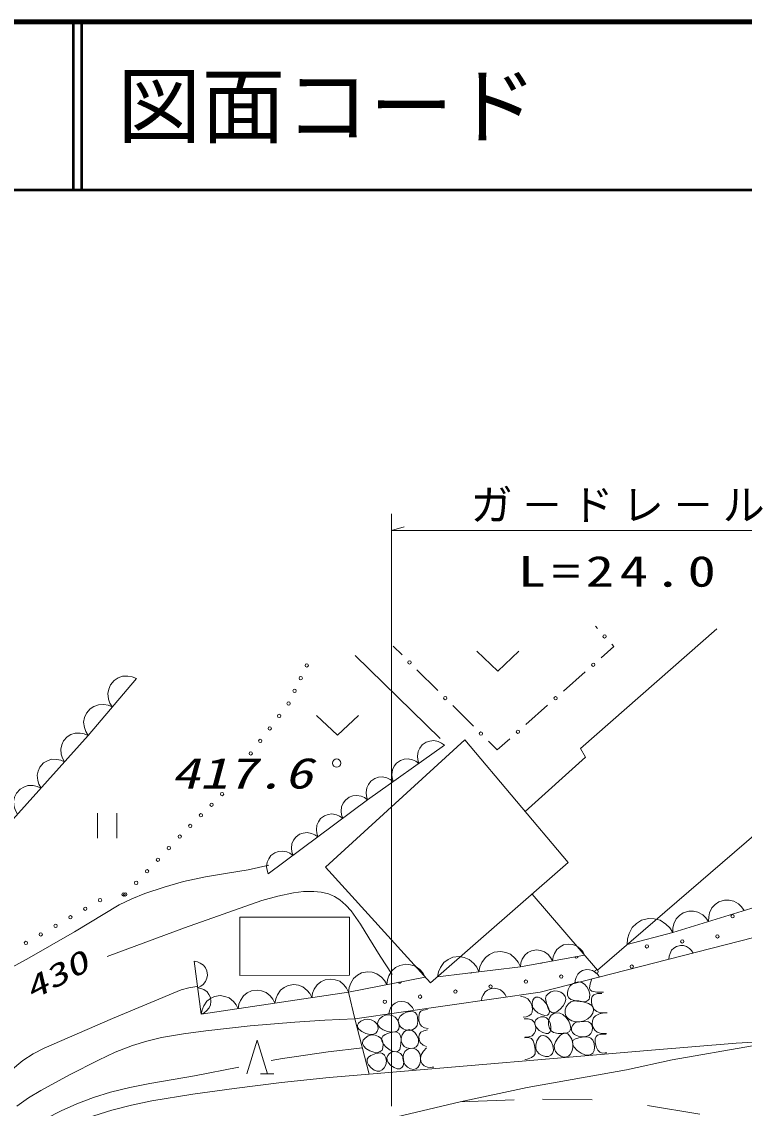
# Model space of a CAD drawing. Units: millimetres, scale not verified. Extents: x 1555 to 641555, y -205102 to 154898.
# Drawn here: x 76244 to 119256, y 90244 to 154898 of the extents above; entities that cross this region are included whole.
import ezdxf
from ezdxf.enums import TextEntityAlignment as Align

# ---------------------------------------------------------------- set-up
doc = ezdxf.new("R2010")
doc.units = ezdxf.units.MM
doc.header["$LTSCALE"] = 1000
for name, color, linetype, lineweight in [('M-TTL', 2, 'Continuous', 140), ('M-TTL-LINE', 7, 'Continuous', 50), ('S-BGD', 1, 'Continuous', 13), ('S-BGD-HTXT', 6, 'Continuous', 13)]:
    doc.layers.add(name, color=color, linetype=linetype, lineweight=lineweight)
doc.layers.add('M-TTL-TXT', color=7, linetype='Continuous')
doc.styles.add('ＭＳ ゴシック', font='')
doc.styles.get('ＭＳ ゴシック').set_extended_font_data('MS Gothic')

# ---------------------------------------------------------------- blocks, each defined once
blk = doc.blocks.new('BUHIN1')
at = {"layer": 'S-BGD'}
blk.add_lwpolyline([(1137, 225), (1000, 469), (820, 664), (549, 870), (271, 957), (-13, 990), (-365, 920), (-615, 782), (-839, 596), (-1011, 302), (-1098, 55), (-1137, -225)], dxfattribs=at)
blk = doc.blocks.new('BUHIN2')
at = {"layer": 'S-BGD'}
blk.add_lwpolyline([(1234, 151), (1107, 424), (929, 646), (655, 888), (366, 1003), (64, 1060), (-318, 1013), (-597, 885), (-850, 704), (-1058, 403), (-1170, 145), (-1234, -151)], dxfattribs=at)
blk = doc.blocks.new('BUHIN3')
at = {"layer": 'S-BGD'}
blk.add_lwpolyline([(956, 172), (845, 379), (696, 545), (472, 721), (241, 798), (4, 830), (-293, 776), (-504, 664), (-694, 512), (-843, 268), (-919, 62), (-956, -172)], dxfattribs=at)
blk = doc.blocks.new('BUHIN5')
at = {"layer": 'S-BGD'}
blk.add_lwpolyline([(1064, 330), (909, 550), (717, 718), (437, 888), (163, 943), (-112, 945), (-442, 843), (-667, 686), (-862, 485), (-997, 187), (-1055, -59), (-1064, -330)], dxfattribs=at)
blk = doc.blocks.new('BUHIN9')
at = {"layer": 'S-BGD'}
blk.add_lwpolyline([(739, 552), (557, 680), (361, 758), (95, 813), (-134, 781), (-349, 707), (-578, 536), (-710, 351), (-807, 141), (-830, -130), (-807, -337), (-739, -552)], dxfattribs=at)
blk = doc.blocks.new('BUHIN10')
at = {"layer": 'S-BGD'}
blk.add_lwpolyline([(765, 540), (583, 676), (386, 760), (118, 823), (-115, 796), (-335, 726), (-572, 559), (-711, 374), (-815, 164), (-845, -110), (-828, -321), (-765, -540)], dxfattribs=at)
blk = doc.blocks.new('BUHIN11')
at = {"layer": 'S-BGD'}
blk.add_lwpolyline([(106, -790), (280, -706), (421, -591), (574, -413), (645, -227), (680, -33), (647, 211), (563, 389), (445, 550), (250, 681), (84, 751), (-106, 790)], dxfattribs=at)
blk = doc.blocks.new('BUHIN12')
at = {"layer": 'S-BGD'}
blk.add_lwpolyline([(1096, 165), (976, 404), (813, 598), (563, 808), (302, 903), (32, 946), (-308, 895), (-554, 774), (-775, 607), (-952, 333), (-1046, 101), (-1096, -165)], dxfattribs=at)
blk = doc.blocks.new('BUHIN13')
at = {"layer": 'S-BGD'}
blk.add_lwpolyline([(717, 850), (468, 951), (216, 989), (-111, 981), (-371, 880), (-603, 734), (-825, 471), (-930, 217), (-986, -56), (-939, -379), (-856, -617), (-717, -850)], dxfattribs=at)
blk = doc.blocks.new('BUHIN14')
at = {"layer": 'S-BGD'}
blk.add_lwpolyline([(702, 781), (469, 884), (233, 927), (-76, 929), (-324, 842), (-548, 711), (-765, 468), (-871, 232), (-932, -24), (-897, -331), (-825, -557), (-702, -781)], dxfattribs=at)
blk = doc.blocks.new('BUHIN50')
at = {"layer": 'S-BGD'}
blk.add_lwpolyline([(-727, -186), (-711, -4), (-660, 160), (-563, 355), (-426, 483), (-268, 578), (-43, 636), (141, 628), (323, 582), (506, 459), (629, 339), (727, 186)], dxfattribs=at)
blk = doc.blocks.new('BUHIN51')
at = {"layer": 'S-BGD'}
blk.add_lwpolyline([(-743, -106), (-707, 74), (-639, 231), (-521, 415), (-370, 527), (-203, 604), (27, 636), (209, 609), (385, 543), (553, 401), (663, 268), (743, 106)], dxfattribs=at)
blk = doc.blocks.new('BUHIN56')
at = {"layer": 'S-BGD'}
blk.add_circle((0, 0), 99.5, dxfattribs=at)
blk = doc.blocks.new('BUHIN57')
at = {"layer": 'S-BGD'}
blk.add_circle((0, 0), 99.5, dxfattribs=at)
blk = doc.blocks.new('BUHIN58')
at = {"layer": 'S-BGD'}
blk.add_lwpolyline([(-1250, 594), (0, -588), (1250, 594)], dxfattribs=at)
blk = doc.blocks.new('BUHIN59')
at = {"layer": 'S-BGD'}
for p, q in [((-578, 750), (-578, -750)), ((574, -750), (574, 750))]:
    blk.add_line(p, q, dxfattribs=at)
blk = doc.blocks.new('BUHIN60')
at = {"layer": 'S-BGD'}
blk.add_circle((0, 0), 249, dxfattribs=at)
blk = doc.blocks.new('BUHIN61')
at = {"layer": 'S-BGD'}
blk.add_circle((0, 0), 99.5, dxfattribs=at)
blk = doc.blocks.new('BUHIN63')
at = {"layer": 'S-BGD'}
blk.add_circle((0, 0), 99.5, dxfattribs=at)
blk = doc.blocks.new('BUHIN64')
at = {"layer": 'S-BGD'}
blk.add_circle((0, 0), 99.5, dxfattribs=at)
blk = doc.blocks.new('BUHIN66')
at = {"layer": 'S-BGD'}
blk.add_circle((0, 0), 99.5, dxfattribs=at)
blk = doc.blocks.new('BUHIN69')
at = {"layer": 'S-BGD'}
blk.add_circle((0, 0), 99.5, dxfattribs=at)
blk = doc.blocks.new('BUHIN323')
at = {"layer": 'S-BGD'}
blk.add_line((195, -995), (995, -995), dxfattribs=at)
blk.add_lwpolyline([(-610, -995), (0, 1000), (610, -995)], dxfattribs=at)
blk = doc.blocks.new('BUHIN330')
at = {"layer": 'S-BGD-HTXT'}
blk.add_line((0, 0), (750, 216), dxfattribs=at)

msp = doc.modelspace()

# ---------------------------------------------------------------- linework, layer by layer
at = {"layer": 'M-TTL'}
msp.add_line((641555, 154898), (1555, 154898), dxfattribs=at)
at = {"layer": 'M-TTL-LINE'}
for p, q in [((79305, 154898), (79305, 144898)), ((79805, 154898), (79805, 144898)), ((1555, 144898), (641555, 144898))]:
    msp.add_line(p, q, dxfattribs=at)
at = {"layer": 'S-BGD'}
for p, q in [((109501, 111648), (117627, 118776)), ((110397, 118925), (110518, 118792)), ((98882, 117219), (98351, 117748)), ((111488, 117727), (110735, 117057)), ((111367, 117860), (111488, 117727)), ((101146, 112252), (96090, 117192)), ((83069, 115824), (80199, 112424)), ((101007, 115101), (99774, 116329)), ((109793, 116220), (108493, 115064)), ((103132, 112983), (101899, 114212)), ((107551, 114227), (106251, 113071)), ((127579, 113161), (110515, 98468)), ((80199, 112424), (73182, 104610)), ((102614, 112170), (94332, 104600)), ((108774, 104868), (102614, 112170)), ((104556, 111564), (104024, 112094)), ((105309, 112234), (104556, 111564)), ((96832, 108601), (101420, 111842)), ((109501, 111648), (109799, 111134)), ((109799, 111134), (106205, 107913)), ((90916, 104189), (96832, 108601)), ((100574, 97699), (108774, 104868)), ((94332, 104600), (100574, 97699)), ((110515, 98468), (106623, 102988)), ((114999, 100697), (123515, 103335)), ((95754, 101620), (89222, 101607)), ((89222, 101607), (89229, 98147)), ((95761, 98160), (95754, 101620)), ((107108, 97144), (123882, 101445)), ((112284, 99992), (114999, 100697)), ((86511, 98996), (86935, 95838)), ((105927, 98669), (109750, 99356)), ((100991, 98064), (105927, 98669)), ((89229, 98147), (95761, 98160)), ((95705, 97155), (100253, 98054)), ((86935, 95838), (95705, 97155)), ((96078, 95576), (95705, 97155)), ((96078, 95576), (107108, 97144)), ((96935, 92283), (96078, 95576)), ((113727, 93699), (118778, 94126)), ((114958, 93123), (119742, 93960)), ((118778, 94126), (120527, 94223)), ((113727, 93699), (96935, 92283)), ((112253, 92529), (114958, 93123)), ((106330, 91489), (112253, 92529)), ((102343, 90635), (106330, 91489)), ((98240, 89651), (102343, 90635)), ((102343, 90635), (105559, 90750)), ((107236, 90785), (110195, 90750)), ((113504, 90401), (116614, 89900))]:
    msp.add_line(p, q, dxfattribs=at)
for points in [[(90948, 104705), (89733, 104438), (88497, 104229), (87175, 104014), (85865, 103740), (84715, 103409), (83571, 103016), (82790, 102706), (82036, 102342), (79378, 100741), (76690, 99193), (74818, 98183), (72970, 97116), (71575, 96282), (70170, 95458)], [(81338, 99284), (85934, 100979), (90547, 102616), (91485, 102873), (92430, 103069), (93027, 103140), (93632, 103151), (94072, 103106), (94499, 103001), (94855, 102848), (95183, 102642), (95537, 102336), (95849, 101988), (96402, 101206), (96908, 100385), (97589, 99294), (98304, 98209)], [(114999, 100697), (114816, 100983), (114585, 101205), (114242, 101435), (113901, 101520), (113556, 101539), (113135, 101430), (112843, 101245), (112586, 101005), (112399, 100638), (112312, 100332), (112284, 99992)], [(110185, 97942), (110076, 97646), (110042, 97391), (110084, 97292), (110183, 97222), (110480, 97161), (110857, 97153), (110870, 97153), (110883, 97153)], [(62845, 77704), (63482, 79146), (64178, 80570), (64840, 81743), (65557, 82888), (66151, 83766), (66798, 84615), (67401, 85290), (68050, 85926), (70319, 87990), (72629, 90010), (73760, 90885), (74862, 91813), (75573, 92476), (76319, 93088), (76930, 93479), (77583, 93825), (81653, 95592), (85735, 97298), (86196, 97408), (86664, 97491)], [(110784, 97080), (110512, 97068), (110292, 96999), (110204, 96902), (110157, 96754), (110159, 96526), (110224, 96296), (110329, 96123), (110473, 96001), (110681, 95933), (110928, 95921), (111014, 95924), (111101, 95929)], [(105941, 96908), (106170, 96857), (106366, 96754), (106507, 96586), (106607, 96371), (106652, 96169), (106636, 95969), (106567, 95842), (106441, 95744), (106281, 95687), (106104, 95666)], [(100440, 94990), (100226, 95028), (100045, 95122), (99946, 95271), (99892, 95474), (99876, 95715), (99923, 95926), (100008, 96023), (100147, 96084), (100261, 96108), (100392, 96127)], [(110901, 95920), (110630, 95863), (110394, 95753), (110284, 95625), (110222, 95455), (110211, 95245), (110260, 95042), (110354, 94886), (110494, 94772), (110738, 94701), (111014, 94687), (111025, 94686), (111047, 94686)], [(75957, 90360), (76654, 90856), (77386, 91301), (79084, 92235), (80812, 93116), (81812, 93574), (82832, 93975), (83688, 94240), (84560, 94447), (85871, 94675), (87205, 94846), (89850, 95142), (92494, 95377), (94280, 95486), (96078, 95576)], [(106159, 95575), (106389, 95576), (106602, 95516), (106730, 95397), (106817, 95231), (106853, 95040), (106830, 94840), (106755, 94684), (106631, 94563), (106423, 94493), (106186, 94478)], [(100345, 93914), (100140, 94009), (99970, 94159), (99894, 94330), (99879, 94520), (99918, 94661), (100007, 94766), (100183, 94857), (100406, 94921)], [(106177, 94441), (106410, 94446), (106596, 94392), (106689, 94265), (106741, 94083), (106808, 93763), (106809, 93482), (106734, 93362), (106595, 93267), (106392, 93187), (106186, 93136)], [(111028, 94650), (110759, 94653), (110529, 94599), (110438, 94513), (110386, 94375), (110382, 94150), (110441, 93901), (110534, 93711), (110665, 93576), (110802, 93526), (110971, 93535), (111012, 93543), (111065, 93553)], [(96530, 93839), (94490, 93604), (92454, 93310), (91773, 93200), (91093, 93089)], [(100338, 93832), (100160, 93648), (100031, 93424), (99991, 93227), (100012, 93031), (100083, 92888), (100209, 92774), (100396, 92697), (100591, 92680), (100679, 92686), (100767, 92694)], [(89167, 92687), (86524, 92170), (83866, 91711), (82689, 91482), (81523, 91193), (80518, 90881), (79522, 90509), (78595, 90099), (77694, 89635), (76866, 89144), (76062, 88596), (75352, 88042), (74674, 87436), (73948, 86684), (73253, 85888)], [(73622, 85594), (74706, 86506), (75835, 87376), (76689, 87951), (77586, 88480), (78521, 88961), (79490, 89392), (80538, 89789), (81615, 90132), (82786, 90439), (83980, 90689), (86427, 91087), (88894, 91427), (91711, 91781), (94545, 92077), (95740, 92182), (96935, 92283)]]:
    msp.add_lwpolyline(points, dxfattribs=at)
for points in [[(109967, 96672), (109848, 96601), (109684, 96579), (109280, 96622), (108925, 96719), (108813, 96813), (108740, 96958), (108724, 97133), (108769, 97321), (108877, 97501), (109034, 97644), (109212, 97731), (109411, 97762), (109585, 97728), (109746, 97633), (109894, 97466), (110004, 97248), (110056, 97030), (110046, 96822), (110018, 96743)], [(107800, 95947), (107682, 96032), (107586, 96187), (107475, 96482), (107431, 96772), (107473, 96926), (107574, 97058), (107749, 97169), (107950, 97225), (108147, 97216), (108341, 97146), (108499, 97041), (108603, 96899), (108631, 96741), (108597, 96566), (108479, 96336), (108303, 96133), (108119, 95998), (107934, 95933), (107869, 95932)], [(106657, 96310), (106633, 96495), (106671, 96669), (106746, 96788), (106858, 96856), (106990, 96858), (107145, 96793), (107350, 96621), (107523, 96392), (107625, 96170), (107656, 95973), (107623, 95864), (107541, 95794), (107384, 95772), (107189, 95815), (106977, 95921), (106783, 96088), (106710, 96188)], [(108643, 95738), (108587, 95908), (108590, 96103), (108652, 96287), (108771, 96448), (108941, 96568), (109133, 96629), (109412, 96629), (109729, 96563), (109989, 96478), (110189, 96352), (110264, 96236), (110285, 96083), (110235, 95897), (110121, 95718), (109948, 95562), (109730, 95450), (109477, 95391), (109210, 95394), (108983, 95452), (108791, 95561), (108711, 95638)], [(97430, 95282), (97457, 95426), (97548, 95564), (97716, 95705), (97904, 95787), (98117, 95798), (98328, 95748), (98484, 95658), (98605, 95516), (98692, 95320), (98719, 95115), (98690, 94971), (98609, 94861), (98468, 94790), (98276, 94768), (98011, 94806), (97755, 94904), (97574, 95025), (97458, 95173), (97438, 95227)], [(99657, 95936), (99756, 95824), (99814, 95660), (99827, 95405), (99781, 95176), (99685, 95039), (99531, 94934), (99345, 94882), (99139, 94890), (98956, 94963), (98793, 95098), (98695, 95254), (98656, 95425), (98684, 95584), (98772, 95731), (98941, 95873), (99150, 95970), (99359, 96010), (99560, 95986), (99607, 95967)], [(108843, 94804), (108709, 94729), (108516, 94698), (108181, 94695), (107894, 94749), (107755, 94852), (107655, 95006), (107599, 95201), (107600, 95421), (107659, 95616), (107770, 95777), (107918, 95879), (108099, 95926), (108281, 95905), (108461, 95820), (108654, 95651), (108805, 95437), (108896, 95217), (108923, 95001), (108901, 94896)], [(96231, 95194), (96297, 95317), (96428, 95424), (96641, 95520), (96851, 95552), (97048, 95515), (97244, 95414), (97372, 95293), (97448, 95141), (97461, 94976), (97410, 94808), (97318, 94705), (97184, 94645), (96973, 94635), (96731, 94691), (96494, 94805), (96313, 94957), (96241, 95074)], [(106784, 95375), (106846, 95504), (106968, 95608), (107146, 95676), (107336, 95682), (107479, 95628), (107603, 95513), (107705, 95324), (107751, 95108), (107743, 94915), (107681, 94767), (107588, 94698), (107461, 94684), (107257, 94746), (107053, 94877), (106891, 95043), (106794, 95226), (106780, 95297)], [(108970, 94886), (108976, 95042), (109046, 95194), (109157, 95312), (109305, 95382), (109637, 95412), (109982, 95380), (110103, 95315), (110186, 95200), (110224, 95036), (110202, 94848), (110130, 94700), (110000, 94583), (109817, 94513), (109596, 94498), (109360, 94540), (109146, 94642), (109030, 94751)], [(96531, 94152), (96575, 94290), (96689, 94424), (96869, 94546), (97070, 94607), (97280, 94595), (97481, 94519), (97613, 94411), (97711, 94248), (97761, 94050), (97750, 93844), (97692, 93709), (97585, 93616), (97415, 93571), (97213, 93585), (96967, 93664), (96737, 93802), (96607, 93933), (96535, 94087), (96531, 94115)], [(97675, 94411), (97742, 94532), (97870, 94630), (98134, 94740), (98409, 94790), (98578, 94768), (98710, 94691), (98794, 94563), (98832, 94384), (98819, 94050), (98749, 93748), (98675, 93655), (98556, 93606), (98374, 93624), (98173, 93710), (97948, 93871), (97761, 94080), (97683, 94241), (97671, 94393)], [(99289, 94921), (99149, 94886), (99015, 94786), (98894, 94617), (98830, 94423), (98836, 94242), (98907, 94061), (99017, 93925), (99175, 93832), (99365, 93799), (99563, 93829), (99715, 93908), (99821, 94029), (99867, 94176), (99855, 94353), (99773, 94565), (99637, 94752), (99494, 94865), (99329, 94921), (99309, 94922)], [(107882, 93879), (107891, 93686), (107840, 93509), (107744, 93395), (107607, 93328), (107419, 93322), (107223, 93378), (107047, 93486), (106912, 93640), (106849, 93807), (106844, 93990), (106915, 94252), (107040, 94483), (107146, 94563), (107275, 94584), (107441, 94530), (107602, 94408), (107755, 94215), (107858, 93987), (107870, 93939)], [(108671, 93299), (108508, 93290), (108329, 93345), (108149, 93461), (108018, 93616), (107952, 93789), (107948, 93970), (108020, 94189), (108163, 94416), (108320, 94597), (108494, 94709), (108624, 94720), (108750, 94670), (108882, 94541), (108985, 94348), (109048, 94101), (109048, 93848), (108994, 93626), (108891, 93444), (108791, 93352)], [(109079, 94296), (109205, 94386), (109403, 94443), (109710, 94492), (109988, 94477), (110132, 94413), (110243, 94299), (110322, 94103), (110349, 93863), (110326, 93675), (110247, 93524), (110128, 93436), (109975, 93401), (109766, 93426), (109537, 93522), (109316, 93681), (109138, 93884), (109055, 94045), (109038, 94202), (109051, 94248)], [(99711, 92592), (99564, 92560), (99392, 92590), (99200, 92694), (99045, 92850), (98961, 93028), (98934, 93235), (98965, 93435), (99058, 93623), (99185, 93738), (99348, 93803), (99526, 93812), (99706, 93756), (99837, 93651), (99937, 93489), (99991, 93271), (99986, 93028), (99928, 92828), (99824, 92670), (99771, 92625)], [(96810, 93171), (96882, 93288), (97022, 93385), (97319, 93504), (97599, 93552), (97729, 93508), (97845, 93402), (97925, 93239), (97951, 93039), (97918, 92836), (97825, 92646), (97708, 92527), (97564, 92462), (97399, 92459), (97228, 92518), (97039, 92651), (96884, 92835), (96812, 92994), (96805, 93154)], [(97988, 93246), (98032, 93387), (98132, 93505), (98288, 93595), (98461, 93625), (98634, 93591), (98797, 93498), (98910, 93368), (98978, 93195), (98993, 92985), (98948, 92774), (98875, 92663), (98758, 92598), (98598, 92597), (98413, 92663), (98217, 92799), (98064, 92977), (98003, 93111)]]:
    msp.add_lwpolyline(points, close=True, dxfattribs=at)
for centre in [(110943, 118326), (92132, 114329), (85650, 106414), (82307, 102969), (80908, 102627), (118562, 101673), (115561, 100175), (117661, 100473), (76495, 100081), (113461, 99876), (110460, 98378), (112560, 98677), (106260, 97781), (108360, 98080), (99959, 96885), (102059, 97184), (104159, 97482), (97859, 96587)]:
    msp.add_circle(centre, 99.5, dxfattribs=at)
for centre, start, end in [((109261, 99279), 196.22111, 4.17286), ((102960, 98383), 238.2669, 315.70825), ((107160, 98980), 252.87719, 307.51678), ((98760, 97786), 206.75466, 355.61636)]:
    msp.add_arc(centre, 99.5, start, end, dxfattribs=at)
at = {"layer": 'S-BGD-HTXT'}
for p, q in [((98251, 90366), (98251, 125623)), ((98251, 124623), (125185, 124623))]:
    msp.add_line(p, q, dxfattribs=at)

# ---------------------------------------------------------------- block references
for name, p in [('BUHIN330', (98251, 124623)), ('BUHIN58', (104577, 116850)), ('BUHIN61', (93209, 116593)), ('BUHIN57', (99328, 116774)), ('BUHIN56', (110264, 116639)), ('BUHIN13', (82352, 114974)), ('BUHIN61', (92850, 115838)), ('BUHIN61', (92491, 115084)), ('BUHIN57', (101453, 114656)), ('BUHIN56', (108022, 114646)), ('BUHIN13', (80917, 113274)), ('BUHIN63', (91569, 113587)), ('BUHIN58', (95037, 113031)), ('BUHIN14', (79498, 111642)), ('BUHIN63', (91006, 112845)), ('BUHIN57', (103578, 112539)), ('BUHIN56', (105780, 112653)), ('BUHIN63', (90443, 112103)), ('BUHIN10', (100655, 111302)), ('BUHIN63', (89880, 111361)), ('BUHIN14', (78094, 110080)), ('BUHIN60', (94990, 110781)), ('BUHIN10', (99126, 110222)), ('BUHIN10', (97596, 109141)), ('BUHIN14', (76690, 108517)), ('BUHIN64', (88175, 108939)), ('BUHIN9', (96092, 108049)), ('BUHIN64', (87543, 108307)), ('BUHIN59', (81331, 107064)), ('BUHIN64', (86912, 107676)), ('BUHIN9', (94613, 106946)), ('BUHIN64', (86281, 107045)), ('BUHIN9', (93134, 105843)), ('BUHIN66', (85002, 105725)), ('BUHIN9', (91655, 104740)), ('BUHIN66', (84354, 105036)), ('BUHIN66', (83706, 104347)), ('BUHIN66', (83057, 103658)), ('BUHIN66', (82409, 102969)), ('BUHIN69', (80026, 102118)), ('BUHIN5', (118192, 101686)), ('BUHIN69', (79143, 101609)), ('BUHIN5', (116064, 101027)), ('BUHIN69', (78260, 101100)), ('BUHIN69', (77378, 100590)), ('BUHIN2', (104693, 98518)), ('BUHIN3', (106883, 98841)), ('BUHIN3', (108794, 99185)), ('BUHIN50', (115495, 99294)), ('BUHIN11', (86617, 98207)), ('BUHIN2', (102225, 98215)), ('BUHIN1', (96842, 97380)), ('BUHIN1', (99116, 97829)), ('BUHIN50', (109903, 97861)), ('BUHIN12', (94609, 96990)), ('BUHIN11', (86829, 96627)), ('BUHIN12', (90223, 96332)), ('BUHIN12', (92416, 96661)), ('BUHIN51', (104350, 96752)), ('BUHIN12', (88031, 96002)), ('BUHIN51', (98836, 95968)), ('BUHIN323', (90259, 93290))]:
    msp.add_blockref(name, p)

# ---------------------------------------------------------------- texts
at = {"layer": 'M-TTL-TXT', "style": 'ＭＳ ゴシック'}
msp.add_text('図面コード', height=3666, dxfattribs=at).set_placement((81934, 149898), align=Align.MIDDLE_LEFT)
at = {"layer": 'S-BGD', "style": 'ＭＳ ゴシック', "oblique": 15, "width": 1.35}
msp.add_text('417.6', height=1833, dxfattribs=at).set_placement((85146, 108718), align=Align.BOTTOM_LEFT)
at = {"layer": 'S-BGD', "style": 'ＭＳ ゴシック', "oblique": 15, "width": 1.5}
msp.add_text('430', height=1320, rotation=28.1, dxfattribs=at).set_placement((77024, 96282), align=Align.BOTTOM_LEFT)
at = {"layer": 'S-BGD-HTXT', "char_height": 1833, "attachment_point": 7, "style": 'ＭＳ ゴシック'}
for s, insert in [('\\T1.2;ガ－ドレ－ル', (102968, 125123)), ('\\T1.2;\\W1.35;L=24.0', (105780, 121250))]:
    msp.add_mtext(s, dxfattribs=dict(at, insert=insert))

doc.saveas('drawing.dxf')
